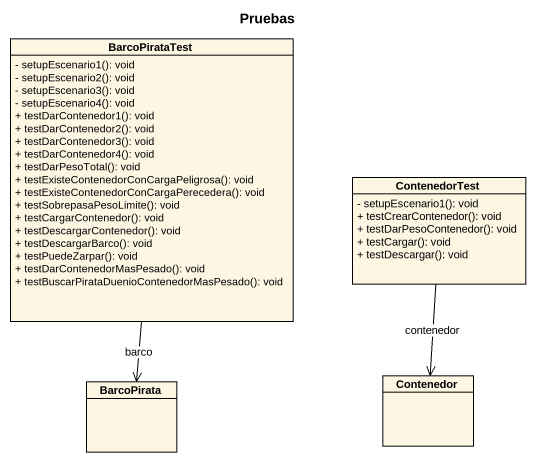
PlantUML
@startuml
title Pruebas
hide circle
hide empty members
skinparam classAttributeIconSize 0
class BarcoPirataTest {
  - setupEscenario1(): void
  - setupEscenario2(): void
  - setupEscenario3(): void
  - setupEscenario4(): void
  + testDarContenedor1(): void
  + testDarContenedor2(): void
  + testDarContenedor3(): void
  + testDarContenedor4(): void
  + testDarPesoTotal(): void
  + testExisteContenedorConCargaPeligrosa(): void
  + testExisteContenedorConCargaPerecedera(): void
  + testSobrepasaPesoLimite(): void
  + testCargarContenedor(): void
  + testDescargarContenedor(): void
  + testDescargarBarco(): void
  + testPuedeZarpar(): void
  + testDarContenedorMasPesado(): void
  + testBuscarPirataDuenioContenedorMasPesado(): void
}
class ContenedorTest {
  - setupEscenario1(): void
  + testCrearContenedor(): void
  + testDarPesoContenedor(): void
  + testCargar(): void
  + testDescargar(): void
}
class BarcoPirata
class Contenedor
BarcoPirataTest --> BarcoPirata : barco
ContenedorTest --> Contenedor : contenedor
@enduml
